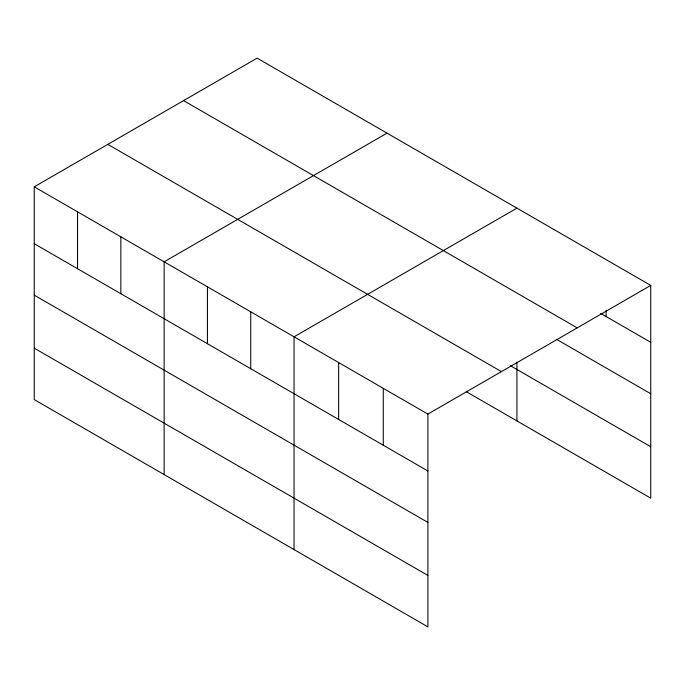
<?xml version="1.0" encoding="UTF-8"?>
<svg xmlns="http://www.w3.org/2000/svg" width="685" height="685" viewBox="0 0 685 685"><rect width="100%" height="100%" fill="white"/><g stroke="black" fill="none" stroke-linecap="round" stroke-linejoin="round"><path stroke-width="1.03" d="M34.25 186.825L427.877 414.082L427.877 626.852L34.25 399.595L34.25 186.825L257.123 58.148L650.75 285.405L650.75 498.175L466.245 391.657M387.016 133.147L164.143 261.816L164.143 474.585M516.918 208.137L294.045 336.815L294.045 549.584M427.877 414.082L650.75 285.405M600.676 313.396L650.75 342.312M183.571 100.609L577.198 327.867M556.973 339.606L650.75 393.747M510.471 365.747L650.75 446.74M107.802 144.364L501.429 371.621M34.25 243.723L427.877 470.98M34.25 295.158L427.877 522.415M34.25 348.16L427.877 575.417M606.139 310.228L606.139 316.556M516.918 362.048L516.918 420.907M383.266 388.326L383.266 445.224M338.655 362.57L338.655 419.468M250.744 311.812L250.744 368.718M207.444 286.818L207.444 343.716M120.851 236.822L120.851 293.719M77.551 211.819L77.551 268.725"/></g></svg>
